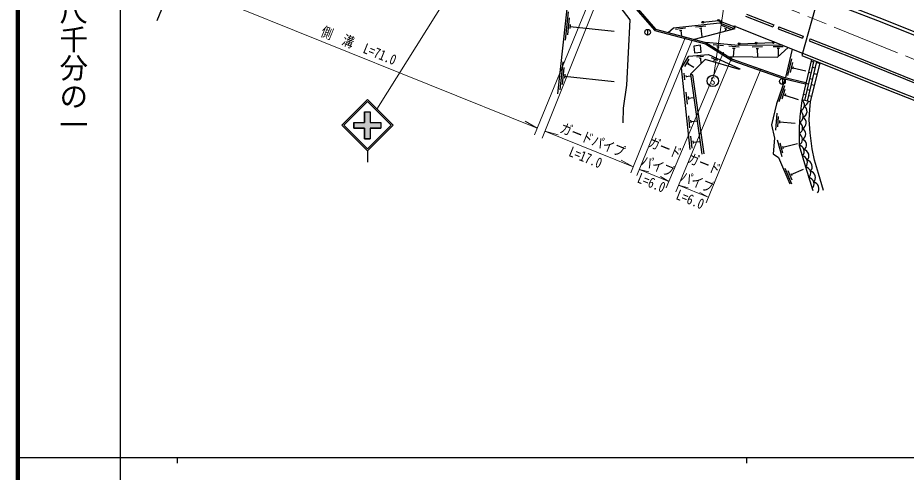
# Model space of a CAD drawing. Units: millimetres at full size, sheet at 1:1000; details may follow other scales. Extents: x 40000 to 680000, y 20000 to 380000.
# Drawn here: x 40000 to 196084, y 202409 to 282282 of the extents above; entities that cross this region are included whole.
import ezdxf
from ezdxf.enums import TextEntityAlignment as Align

# ---------------------------------------------------------------- set-up
doc = ezdxf.new("R2010")
doc.units = ezdxf.units.MM
doc.header["$LTSCALE"] = 1000
doc.linetypes.add('CHAIN', pattern=[18.5, 12, -1.5, 3.5, -1.5])
for name, color, linetype, lineweight in [('M-BGD', 7, 'Continuous', 25), ('M-BMK', 2, 'CHAIN', 13), ('M-BMK-OTRS', 5, 'Continuous', 25), ('M-STR-HTXT', 7, 'Continuous', 13), ('M-STR-STR1', 1, 'Continuous', 25), ('M-STR-STRC', 7, 'Continuous', 25), ('M-TTL', 2, 'Continuous', 140), ('M-TTL-BAND', 7, 'Continuous', 25)]:
    doc.layers.add(name, color=color, linetype=linetype, lineweight=lineweight)
doc.styles.add('@ＭＳ ゴシック', font='')
doc.styles.add('ＭＳ ゴシック', font='')
doc.styles.get('@ＭＳ ゴシック').set_extended_font_data('@MS Gothic')
doc.styles.get('ＭＳ ゴシック').set_extended_font_data('MS Gothic')

msp = doc.modelspace()

# ---------------------------------------------------------------- hatches: boundary and pattern name
at = {"layer": 'M-BGD'}
for points in [[(160199, 281560, -1), (160476, 281445, -0.41421), (160279, 281364, -0.41421)], [(162971, 281881, -1), (163248, 281766, -0.41421), (163052, 281685, -0.41421)], [(163357, 281631, -1), (163657, 281631, -0.41421), (163507, 281481, -0.41421)], [(165799, 280699, -1), (166099, 280699, -0.41421), (165949, 280549, -0.41421)], [(166584, 277725, -1), (166884, 277725, -0.41421), (166734, 277575, -0.41421)], [(169587, 277828, -1), (169887, 277828, -0.41421), (169737, 277678, -0.41421)], [(172590, 277932, -1), (172890, 277932, -0.41421), (172740, 277782, -0.41421)]]:
    msp.add_hatch(color=256, dxfattribs=at).paths.add_polyline_path(points)
at = {"layer": 'M-STR-STRC'}
msp.add_hatch(color=256, dxfattribs=at).paths.add_polyline_path([(100926, 262891), (100926, 261031), (101926, 261030), (101926, 262891), (103786, 262891), (103786, 263891), (101927, 263891), (101927, 265750), (100927, 265751), (100927, 263891), (99066, 263891), (99066, 262891)])

# ---------------------------------------------------------------- linework, layer by layer
at = {"layer": 'M-BGD'}
for p, q in [((136697, 283304), (136158, 278333)), ((167873, 282584), (172674, 280712)), ((168000, 282910), (172801, 281038)), ((136887, 282277), (136564, 279295)), ((137062, 281102), (136986, 280406)), ((160337, 281503), (163110, 281824)), ((163507, 281631), (165949, 280699)), ((172801, 281038), (172674, 280712)), ((137024, 280754), (144782, 279914)), ((150656, 280240), (150656, 279240)), ((157330, 280427), (155542, 280221)), ((156679, 280050), (156262, 280002)), ((156471, 280026), (156580, 279076)), ((160852, 280833), (159064, 280627)), ((160201, 280456), (159784, 280408)), ((159992, 280432), (160164, 278942)), ((165349, 280247), (163684, 280929)), ((164597, 280231), (164209, 280390)), ((164403, 280310), (164222, 279869)), ((166080, 280772), (177876, 276048)), ((173710, 280684), (173583, 280358)), ((173583, 280358), (177834, 278700)), ((173710, 280684), (177961, 279026)), ((166734, 277725), (172740, 277932)), ((177961, 279026), (177834, 278700)), ((179182, 278550), (179055, 278224)), ((163953, 277353), (162161, 277522)), ((163238, 277119), (162820, 277158)), ((163029, 277139), (162980, 276621)), ((166719, 277093), (164926, 277262)), ((166003, 276859), (165585, 276898)), ((165794, 276879), (165659, 275435)), ((170818, 277151), (169018, 277130)), ((170132, 276843), (169712, 276838)), ((169922, 276840), (169939, 275379)), ((174492, 277194), (172692, 277173)), ((173806, 276886), (173386, 276881)), ((173596, 276883), (173612, 275471)), ((176037, 276785), (174848, 271769)), ((157903, 275002), (157123, 273721)), ((160493, 275470), (159298, 275367)), ((160061, 275131), (159782, 275107)), ((159921, 275119), (159998, 274218)), ((162966, 274752), (161876, 275255)), ((162421, 275004), (162203, 274532)), ((175939, 275072), (175248, 272153)), ((178255, 267740), (179887, 274782)), ((135750, 274559), (135211, 269588)), ((135940, 273532), (135617, 270549)), ((157860, 274355), (157678, 274056)), ((157769, 274206), (158791, 273583)), ((176093, 274419), (175678, 272667)), ((176226, 273678), (176129, 273269)), ((176177, 273474), (178425, 272941)), ((178763, 267620), (180359, 274593)), ((179358, 274665), (179835, 274556)), ((179609, 273581), (180101, 273469)), ((180324, 274444), (180924, 274306)), ((136115, 272356), (136039, 271661)), ((136077, 272008), (144794, 271065)), ((157031, 272544), (157156, 271351)), ((157377, 272118), (157406, 271840)), ((157392, 271979), (158201, 272064)), ((158528, 272253), (158157, 272377)), ((158528, 272253), (160517, 258356)), ((174335, 271601), (174335, 270601)), ((178897, 272718), (179383, 272607)), ((179157, 271633), (179655, 271519)), ((179878, 272494), (180452, 272363)), ((174696, 270320), (173725, 267481)), ((178436, 270772), (178931, 270659)), ((179432, 270544), (179980, 270419)), ((157383, 269192), (157602, 267104)), ((174785, 269655), (174203, 267952)), ((174846, 268905), (174710, 268508)), ((174778, 268706), (177125, 267904)), ((177975, 268826), (178480, 268711)), ((178705, 269685), (179209, 269570)), ((178986, 268595), (179508, 268475)), ((157765, 268423), (157816, 267936)), ((157791, 268180), (158743, 268280)), ((179271, 267500), (177747, 267861)), ((173339, 265530), (173112, 262538)), ((157818, 265045), (158037, 262956)), ((158201, 264276), (158252, 263788)), ((158226, 264032), (159334, 264148)), ((173593, 264909), (173457, 263114)), ((173840, 264198), (173808, 263779)), ((173824, 263989), (176599, 263778)), ((158196, 261446), (158415, 259357)), ((158578, 260677), (158630, 260189)), ((173403, 260803), (174202, 257911)), ((158604, 260433), (159847, 260563)), ((173852, 260304), (174332, 258570)), ((174325, 259719), (174437, 259315)), ((174381, 259517), (176999, 260169)), ((174747, 255868), (175937, 253114)), ((175260, 255436), (175974, 253784)), ((175809, 254922), (175976, 254536)), ((175893, 254729), (178010, 255644))]:
    msp.add_line(p, q, dxfattribs=at)
for points in [[(137581, 290683), (137374, 290175), (136697, 286096), (134834, 268891)], [(142103, 290056), (142379, 288953), (143616, 287089), (147526, 281943), (146960, 270454), (146349, 266366), (146307, 263832)], [(143631, 289608), (151924, 280039), (160806, 277709), (165433, 274763), (174477, 271600), (178412, 270668)], [(143873, 289710), (152062, 280261), (160907, 277941), (165543, 274989), (174547, 271841), (178469, 270911)], [(154233, 279692), (155199, 280483), (163288, 281416), (165973, 280315), (158813, 278490)], [(174272, 277491), (166642, 277402), (160907, 277941)], [(179055, 278224), (186260, 275415), (202331, 268917), (209183, 266462), (215164, 264593), (221626, 262783), (225793, 261770), (230005, 260835), (233533, 260127), (237918, 259411), (237920, 259410)], [(179182, 278550), (186389, 275740), (202455, 269245), (209294, 266794), (215264, 264929), (221715, 263122), (225873, 262111), (230077, 261178), (233595, 260471), (237973, 259756)], [(164825, 275446), (173462, 275333), (175351, 277059)], [(158135, 259157), (156630, 273489), (157884, 275547), (161320, 275841), (166849, 273292), (166810, 273162)], [(166810, 273162), (160746, 274965), (158157, 272377), (160170, 258306)], [(179430, 274966), (177715, 267729), (177387, 264929), (177286, 262979), (177299, 259843), (178412, 256111), (179676, 251946)], [(181544, 251947), (180644, 254935), (179970, 257254), (179585, 259244), (179199, 262062), (179029, 264364), (179130, 266160), (179271, 267500), (180938, 274362)], [(174791, 271526), (173292, 267141), (172405, 263467), (172918, 261105), (172700, 258370), (173628, 257700), (175616, 253101)]]:
    msp.add_lwpolyline(points, dxfattribs=at)
msp.add_lwpolyline([(158897, 276097), (160087, 276252), (159932, 277442), (158742, 277287)], close=True, dxfattribs=at)
for centre, radius in [((160337, 281503), 150), ((163110, 281824), 150), ((163507, 281631), 150), ((150656, 279740), 500), ((165949, 280699), 150), ((166734, 277725), 150), ((169737, 277828), 150), ((172740, 277932), 150), ((174335, 271101), 500)]:
    msp.add_circle(centre, radius, dxfattribs=at)
for centre, radius, start, end in [((177054, 266948), 1146, 292.91027, 52.7915), ((177801, 267899), 1160, 289.59412, 344.20648), ((176833, 264947), 1157, 295.62246, 54.82624), ((177499, 265856), 1160, 294.54046, 53.57008), ((176730, 262920), 1154, 299.0595, 58.45303), ((177342, 263832), 1160, 297.55201, 56.58163), ((177378, 261862), 1066, 297.24518, 61.99691), ((176706, 260909), 1160, 300.72995, 59.75957), ((177563, 259938), 1010, 303.95974, 72.51704), ((177023, 258802), 1144, 316.06432, 76.04104), ((177856, 258011), 1138, 316.18055, 76.48044), ((177569, 256882), 1160, 317.08723, 76.13506), ((178145, 254964), 1160, 317.36487, 76.39449), ((178397, 256090), 1167, 317.41114, 76.0809), ((178983, 254173), 1160, 317.36487, 76.39449), ((178726, 253050), 1160, 317.36487, 76.39449), ((179600, 252251), 1160, 319.23496, 78.26458)]:
    msp.add_arc(centre, radius, start, end, dxfattribs=at)
at = {"layer": 'M-BMK'}
msp.add_line((80476, 322168), (205892, 271559), dxfattribs=at)
at = {"layer": 'M-BMK-OTRS'}
msp.add_line((64512, 281779), (98603, 368032), dxfattribs=at)
at = {"layer": 'M-STR-HTXT'}
for p, q in [((124659, 300626), (103097, 266220)), ((67243, 288687), (131257, 262856)), ((141328, 287485), (130779, 261686)), ((142244, 286428), (132097, 261135)), ((163999, 283868), (162255, 272167)), ((157248, 278769), (147697, 255025)), ((158467, 278322), (148767, 254560)), ((163953, 276233), (153927, 252418)), ((165430, 275286), (155604, 251664)), ((170543, 273241), (160908, 249741)), ((131257, 262856), (129131, 264082)), ((132574, 262324), (148111, 256055)), ((132574, 262324), (134957, 261731)), ((148111, 256055), (145985, 257281)), ((149198, 255616), (154391, 253521)), ((149198, 255616), (150866, 255201)), ((154391, 253521), (152902, 254379)), ((156091, 252835), (161312, 250728)), ((156091, 252835), (157758, 252420)), ((161312, 250728), (159824, 251586))]:
    msp.add_line(p, q, dxfattribs=at)
at = {"layer": 'M-STR-STR1'}
msp.add_line((180790, 286407), (177759, 275635), dxfattribs=at)
for points in [[(180630, 285836), (191063, 281797), (200619, 277984), (205096, 276219), (209330, 274603), (214048, 273014), (217901, 271866), (221522, 270977), (229274, 269349), (232594, 268769), (235338, 268426), (239518, 267904), (240728, 267807)], [(180790, 286407), (191279, 282347), (200836, 278533), (205310, 276770), (209529, 275159), (214227, 273577), (218056, 272436), (221653, 271553), (229385, 269929), (232682, 269353), (235411, 269013), (239578, 268492), (240888, 268387)], [(177759, 275635), (190164, 270666), (202319, 265892), (206539, 264217), (211950, 262323), (216840, 260932), (221287, 259643), (225659, 258642), (229320, 257866), (232244, 257287), (236232, 256623), (237596, 256430)], [(177876, 276048), (190321, 271063), (202475, 266289), (206688, 264617), (212079, 262730), (216958, 261343), (221394, 260057), (225751, 259059), (229405, 258284), (232320, 257707), (236297, 257045), (237711, 256845)]]:
    msp.add_lwpolyline(points, dxfattribs=at)
at = {"layer": 'M-STR-STRC'}
for p, q in [((96926, 263391), (101426, 267891)), ((97279, 263391), (101426, 267537)), ((105926, 263391), (101426, 267891)), ((105572, 263391), (101426, 267537)), ((100927, 265751), (101927, 265750)), ((100927, 265751), (100927, 263891)), ((101927, 265750), (101927, 263891)), ((99066, 263891), (100927, 263891)), ((99066, 263891), (99066, 262891)), ((101927, 263891), (103786, 263891)), ((103786, 263891), (103786, 262891)), ((96926, 263391), (101426, 258890)), ((97279, 263391), (101426, 259244)), ((99066, 262891), (100926, 262891)), ((100926, 262891), (100926, 261031)), ((101426, 259244), (105572, 263391)), ((101426, 258891), (105926, 263391)), ((101926, 262891), (101926, 261030)), ((101926, 262891), (103786, 262891)), ((100926, 261031), (101926, 261030)), ((101426, 258891), (101426, 256891))]:
    msp.add_line(p, q, dxfattribs=at)
msp.add_lwpolyline([(99066, 263891), (100927, 263891), (100927, 265751), (101927, 265750), (101927, 263891), (103786, 263891), (103786, 262891), (101926, 262891), (101926, 261030), (100926, 261031), (100926, 262891), (99066, 262891)], close=True, dxfattribs=at)
msp.add_circle((162108, 271178), 1000, dxfattribs=at)
at = {"layer": 'M-TTL'}
msp.add_line((40000, 380000), (40000, 20000), dxfattribs=at)
at = {"layer": 'M-TTL-BAND'}
for p, q in [((58000, 370000), (58000, 20000)), ((40000, 205000), (579000, 205000)), ((68000, 205000), (68000, 204000)), ((168000, 205000), (168000, 204000))]:
    msp.add_line(p, q, dxfattribs=at)

# ---------------------------------------------------------------- texts
at = {"layer": 'M-STR-HTXT', "style": 'ＭＳ ゴシック', "width": 0.8}
for s, p in [('側\u3000溝\u3000L=71.0', (99359, 276041)), ('ガードパイプ', (140452, 259459)), ('ガード', (153177, 258066)), ('パイプ', (151903, 254837)), ('ガード', (160043, 255265)), ('パイプ', (158815, 252051))]:
    msp.add_text(s, height=1833, rotation=338.025, dxfattribs=at).set_placement(p, align=Align.BOTTOM_CENTER)
for s, p in [('L=17.0', (140111, 258616)), ('L=6.0', (151682, 254158)), ('L=6.0', (158490, 251225))]:
    msp.add_text(s, height=1833, rotation=338.025, dxfattribs=at).set_placement(p, align=Align.TOP_CENTER)
at = {"layer": 'M-STR-STRC', "style": 'ＭＳ ゴシック'}
msp.add_text('S', height=1320, dxfattribs=at).set_placement((162108, 271178), align=Align.MIDDLE_CENTER)
at = {"layer": 'M-TTL-BAND', "style": '@ＭＳ ゴシック'}
msp.add_text('縮尺千分の一', height=3666, rotation=270, dxfattribs=at).set_placement((49777, 261030), align=Align.MIDDLE_RIGHT)

doc.saveas('drawing.dxf')
